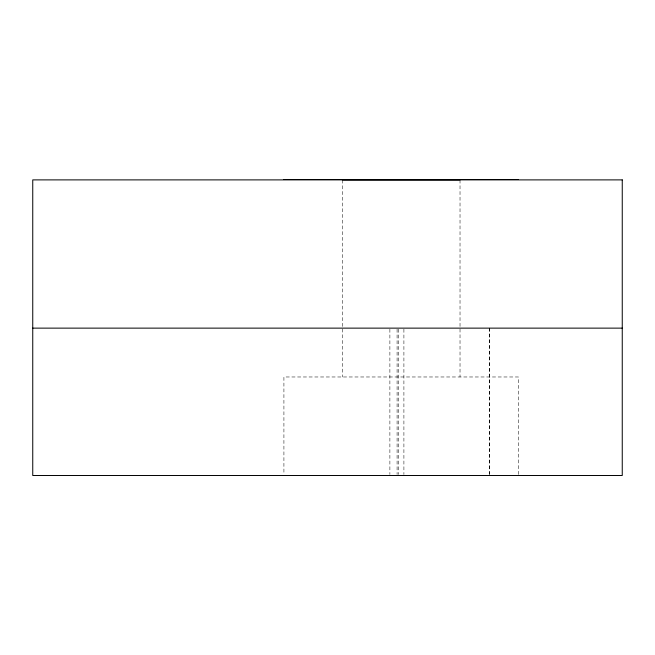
<?xml version="1.0" encoding="UTF-8"?>
<svg xmlns="http://www.w3.org/2000/svg" width="655" height="655" viewBox="0 0 655 655"><rect width="100%" height="100%" fill="white"/><g stroke="black" fill="none" stroke-linecap="round" stroke-linejoin="round"><path stroke-width="0.49" stroke-dasharray="3.27 2.46" d="M518.457 474.49L518.457 376.977L283.918 376.977L283.918 474.49M489.572 328.13L489.572 474.482M489.514 328.13L489.514 474.482M460.023 179.945L460.023 376.977M403.906 329.154L403.906 474.482M398.469 329.154L398.469 474.482M397.086 329.154L397.086 474.482M389.889 329.154L389.889 474.482M342.352 179.945L342.352 376.977"/><path stroke-width="0.98" d="M283.918 179.495L518.457 179.495M342.352 179.945L460.023 179.945M32.75 328.13L622.25 328.13M622.25 179.888L32.75 179.888L32.75 475.505L622.25 475.505L622.25 179.888"/></g></svg>
